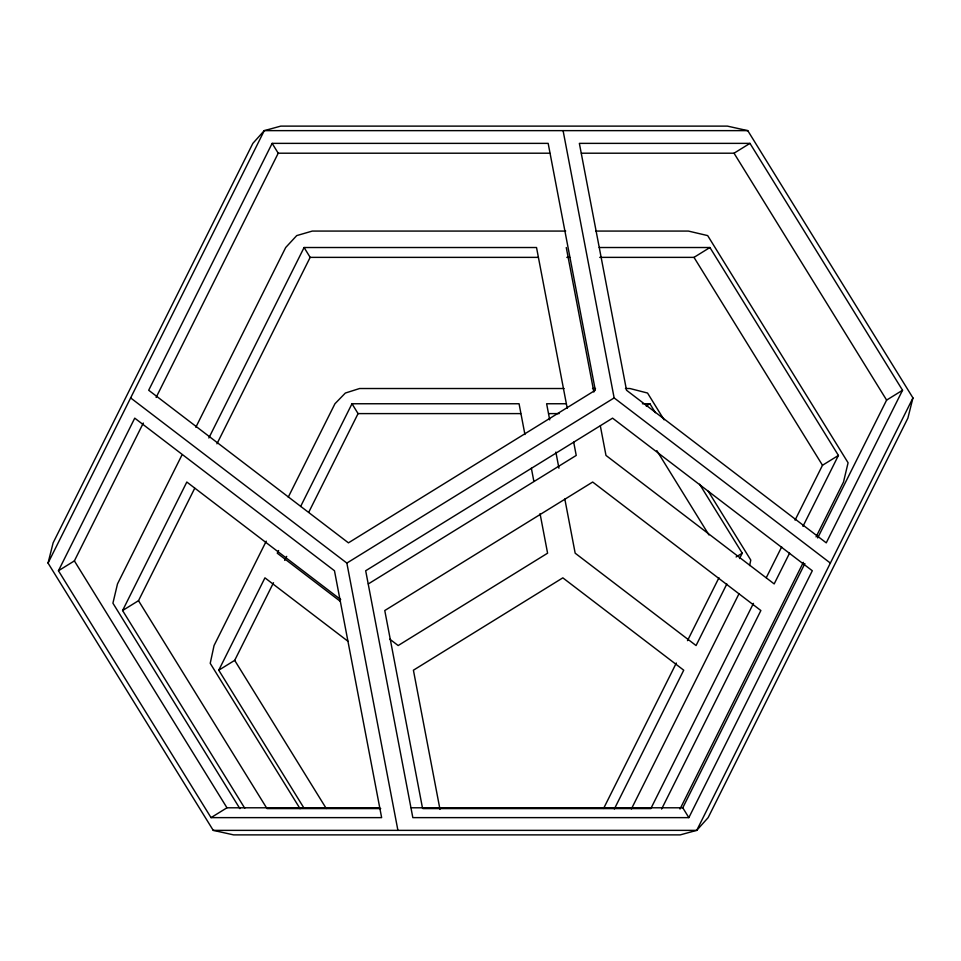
<?xml version="1.0" encoding="UTF-8"?>
<svg xmlns="http://www.w3.org/2000/svg" width="961" height="961" viewBox="0 0 961 961"><rect width="100%" height="100%" fill="white"/><g stroke="black" fill="none" stroke-linecap="round" stroke-linejoin="round"><path stroke-width="1.44" d="M749.604 565.548L750.781 560.083L708.221 491.215M48.05 563.086L53.119 542.845L252.863 143.369L264.275 130.636L280.768 126.119L727.393 126.119L747.766 130.636L912.95 397.914L907.881 418.155L708.137 817.631L696.725 830.364L680.232 834.881L233.607 834.881L213.234 830.364L48.05 563.086L264.275 130.636L747.766 130.636M58.453 570.75L134.744 418.155L334.476 570.75L381.637 817.631L211.036 817.631L58.453 570.75L74.381 560.9L143.309 423.044M272.143 143.369L148.691 390.25L348.435 542.845L595.315 390.25L548.166 143.369L272.143 143.369L278.222 153.207L549.752 153.207M156.126 397.422L278.222 153.207M181.737 455.43L117.494 583.916L112.917 603.184L239.914 808.657M195.828 427.261L285.693 247.518L296.709 235.601L312.301 231.072L565.693 231.072M244.767 808.225L122.576 610.535L186.818 482.038L340.711 599.592M208.849 437.988L304.084 247.518L536.526 247.518L567.218 408.245M122.576 610.535L138.504 600.685L194.723 488.248M216.946 443.814L310.163 257.368L304.084 247.518M266.233 541.175L214.051 645.54L210.219 663.318L300.06 808.682M288.252 497.149L334.945 403.752L345.359 393.037L359.606 388.52L564.083 388.52M304.012 808.141L218.76 670.201L264.936 577.849L347.906 641.227M278.606 550.521L277.273 553.188L340.086 601.178M300.613 506.495L351.99 403.752L519.06 403.752L524.934 434.528M218.76 670.201L234.688 660.363L273.501 582.726M284.684 560.371L286.69 556.359M308.709 512.333L358.069 413.602L351.99 403.752M603.592 808.453L676.316 663.03M687.499 640.663L718.948 577.753M614.355 808.97L683.727 670.201L562.834 577.849L413.41 670.201L439.982 809.378M726.84 583.976L696.064 645.54L575.171 553.188L564.816 498.987M739.562 558.545L742.24 553.188L699.608 484.224M631.389 808.958L738.913 593.91M753.448 603.364L650.837 808.585L422.888 808.585M766.277 577.705L781.677 546.917M795.059 520.153L822.496 465.268L838.424 455.43L709.927 247.518L599.196 247.518M661.612 809.042L760.872 610.535L592.673 482.038L384.772 610.535L422.504 808.117M789.57 553.14L774.182 583.916L605.983 455.43L600.349 425.939M802.952 526.364L838.424 455.43M680.004 809.042L803.348 562.341M816.069 536.911L843.506 482.038L848.082 462.782L707.68 235.601L688.4 231.072L595.628 231.072M688.857 817.631L412.834 817.631L365.685 570.75L612.565 418.155L812.309 570.75L688.857 817.631L682.778 807.793L804.874 563.578M817.691 537.956L886.619 400.1L902.547 390.25L749.964 143.369L579.363 143.369L626.524 390.25L826.256 542.845L902.547 390.25M912.95 397.914L696.725 830.364L213.234 830.364M581.393 153.207L734.036 153.207L749.964 143.369M599.724 257.368L693.998 257.368L709.927 247.518M397.914 830.364L346.861 563.086L614.139 397.914L563.086 130.636M646.212 406.035L649.888 403.752L655.414 412.701M368.327 583.916L576.228 455.43L573.693 442.156M211.036 817.631L226.964 807.793L379.607 807.793M736.114 556.972L742.24 553.188M310.163 257.368L538.112 257.368M566.81 257.368L569.801 257.368M592.517 388.52L595.508 388.52M625.443 388.52L629.935 388.52L647.546 393.037L664.087 419.813M566.089 403.752L546.629 403.752L549.704 419.873M642.404 403.752L649.888 403.752M358.069 413.602L520.67 413.602M548.659 413.602L559.134 413.602M411.248 807.793L682.778 807.793M380.724 808.585L267.002 808.585L138.504 600.685M614.139 397.914L830.364 563.086M130.636 397.914L346.861 563.086M389.866 639.209L398.166 645.54L547.59 553.188L540.046 513.63M734.036 153.207L886.619 400.1M693.998 257.368L822.496 465.268M656.843 450.637L708.942 534.941M234.688 660.363L326.26 808.513M74.381 560.9L226.964 807.793M566.269 247.518L593.874 392.028M555.866 452.102L558.942 468.223M531.361 468.223L533.884 481.401"/></g></svg>
